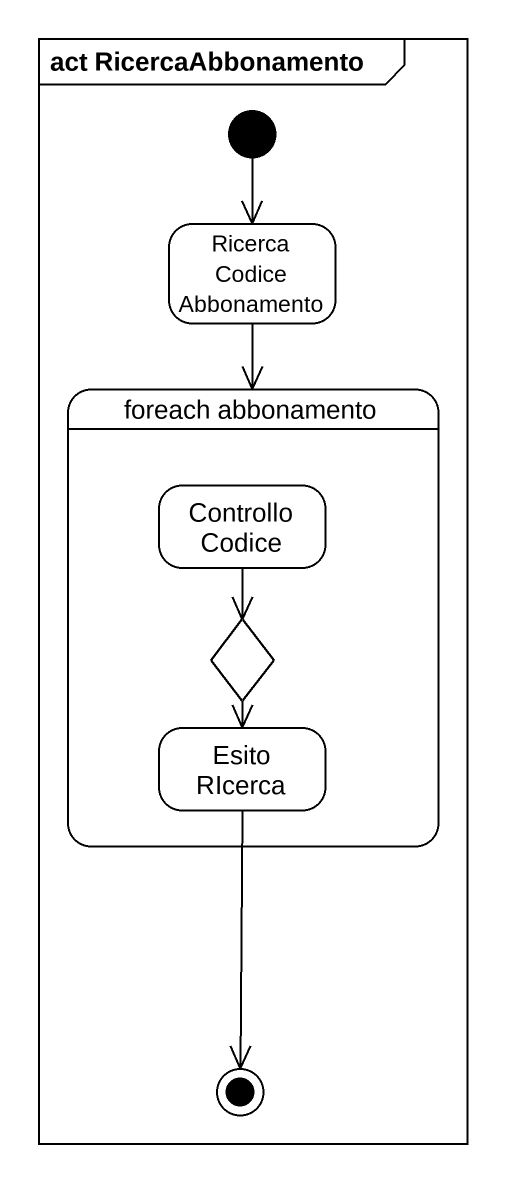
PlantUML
@startuml
mainframe act RicercaAbbonamento
hide empty description
state "Ricerca Codice Abbonamento" as Ricerca_Codice_Abbonamento
state "foreach abbonamento" as foreach_abbonamento {
  state "Controllo Codice" as Controllo_Codice
  state choice1 <<choice>>
  state "Esito RIcerca" as Esito_RIcerca
}
state final1 <<end>>
[*] --> Ricerca_Codice_Abbonamento
Ricerca_Codice_Abbonamento --> foreach_abbonamento
Controllo_Codice --> choice1
choice1 --> Esito_RIcerca
Esito_RIcerca --> final1
@enduml
